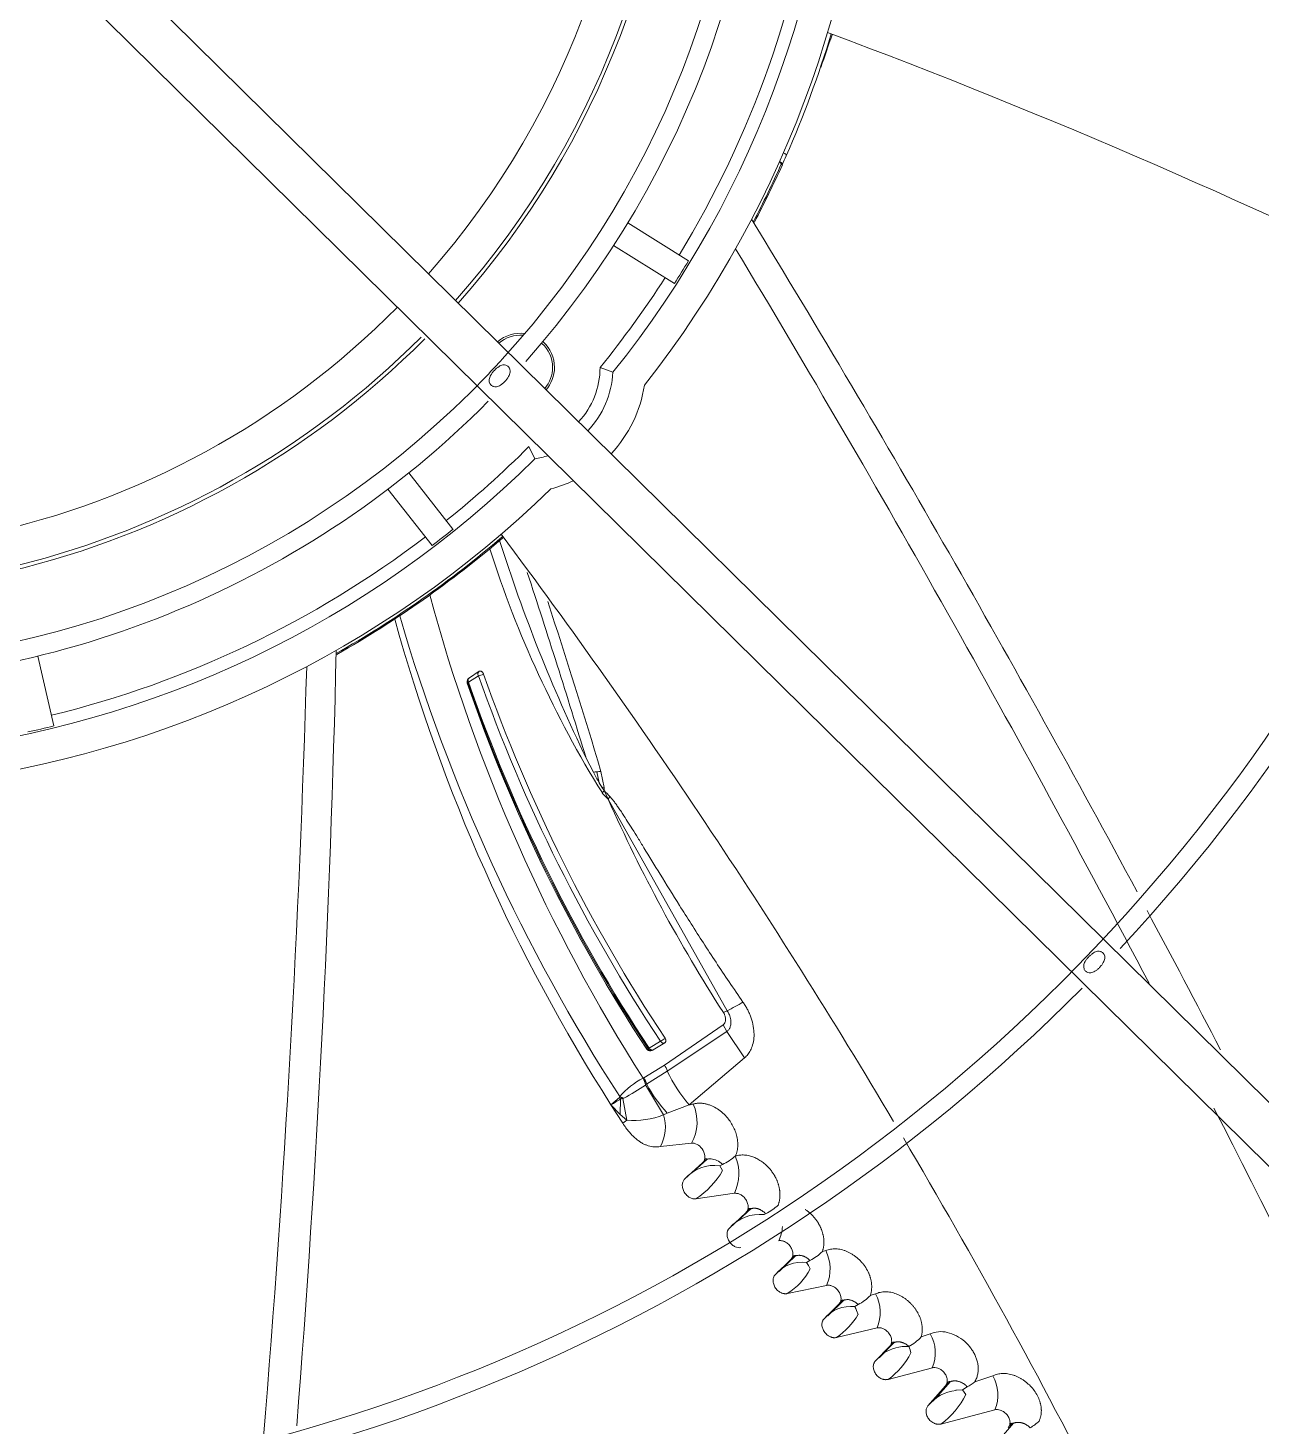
# Model space of a CAD drawing. Header units: millimetres. Extents: x 113490 to 142599, y -20467 to 115.
# Drawn here: x 125370 to 125532.5, y -11583.8 to -11399.6 of the extents above; entities that cross this region are included whole.
import ezdxf

# ---------------------------------------------------------------- set-up
doc = ezdxf.new("R2010")
doc.units = ezdxf.units.MM
doc.layers.add('DV3_0', color=7, linetype='Continuous')

msp = doc.modelspace()

# ---------------------------------------------------------------- linework, layer by layer
at = {"layer": 'DV3_0', "color": 7, "linetype": 'Continuous', "lineweight": 15}
for p, q in [((125668.33, -11674.11), (125359.04, -11369.11)), ((125355.48, -11374.03), (125664.15, -11678.41)), ((125457.01, -11430.27), (125449.01, -11425.27)), ((125455.16, -11433.24), (125447.15, -11428.24)), ((125445.37, -11444.32), (125447.06, -11444.94)), ((125435.99, -11454.74), (125436.79, -11456.35)), ((125425.99, -11465.63), (125420.18, -11458.19)), ((125423.24, -11467.79), (125417.42, -11460.35)), ((125373.41, -11491.55), (125371.28, -11482.36)), ((125428.05, -11485.8), (125429.34, -11484.95)), ((125428.16, -11485.2), (125429.45, -11484.35)), ((125427.87, -11485.9), (125427.93, -11485.8)), ((125445.71, -11499.77), (125445.61, -11499.62)), ((125445.71, -11499.77), (125445.7, -11499.63)), ((125445.92, -11499.97), (125445.91, -11499.67)), ((125461.62, -11529.31), (125462.12, -11529.09)), ((125453.84, -11536.24), (125461.58, -11530.94)), ((125461.58, -11530.94), (125462.09, -11531.82)), ((125454.23, -11537.03), (125462.09, -11531.82)), ((125462.09, -11531.82), (125464.41, -11535.29)), ((125451.71, -11534.08), (125451.53, -11534.15)), ((125453.34, -11533.11), (125451.84, -11534.01)), ((125453.89, -11533.31), (125452.39, -11534.22)), ((125451.12, -11537.91), (125453.84, -11536.24)), ((125451.05, -11537.95), (125451.12, -11537.91)), ((125451.51, -11538.76), (125454.23, -11537.03)), ((125447.97, -11540.39), (125448.48, -11540.61)), ((125451.35, -11538.87), (125451.38, -11538.85)), ((125451.38, -11538.85), (125451.51, -11538.76)), ((125453.75, -11542.78), (125451.38, -11538.85)), ((125448.36, -11543.9), (125446.8, -11541.48)), ((125447.92, -11540.5), (125447.96, -11540.44)), ((125447.92, -11540.5), (125448.08, -11540.71)), ((125447.96, -11540.44), (125448.35, -11540.66)), ((125448.35, -11540.66), (125448.48, -11540.61)), ((125448.89, -11543.51), (125448.35, -11540.66)), ((125457.09, -11541.49), (125454.23, -11542.59)), ((125453.33, -11546.98), (125457.42, -11546.53)), ((125458.87, -11549.14), (125456.54, -11551.25)), ((125459.44, -11548.69), (125457.74, -11550.23)), ((125461.16, -11549.51), (125461.51, -11549.33)), ((125461.52, -11550.13), (125461.16, -11549.51)), ((125463.08, -11553.14), (125458, -11553.86)), ((125465.27, -11555.15), (125463.58, -11556.71)), ((125468.89, -11554.67), (125468.83, -11554.69)), ((125462.42, -11557.72), (125464.58, -11555.71)), ((125466.98, -11555.94), (125467.18, -11555.83)), ((125468.48, -11563.83), (125470.48, -11561.91)), ((125471.14, -11561.36), (125468.96, -11563.44)), ((125472.57, -11562.26), (125473.03, -11561.99)), ((125472.57, -11562.26), (125472.83, -11562.66)), ((125475.11, -11560.69), (125474.66, -11560.81)), ((125472.83, -11562.66), (125473.06, -11563.09)), ((125475.22, -11565.27), (125470.05, -11566.36)), ((125474.91, -11569.66), (125476.83, -11567.75)), ((125477.49, -11567.2), (125475.38, -11569.27)), ((125478.93, -11568.07), (125479.37, -11567.8)), ((125481.66, -11566.39), (125480.98, -11566.59)), ((125479.17, -11568.57), (125479.38, -11569.09)), ((125481.86, -11570.88), (125476.53, -11572.14)), ((125488.88, -11571.67), (125487.68, -11572.06)), ((125481.66, -11575.22), (125483.52, -11573.31)), ((125484.16, -11572.76), (125482.13, -11574.83)), ((125486.06, -11573.32), (125486.21, -11573.75)), ((125481.66, -11575.22), (125482.73, -11574.22)), ((125486.21, -11573.75), (125486.33, -11574.17)), ((125489.15, -11576.13), (125483.33, -11577.66)), ((125497.11, -11577.2), (125494.74, -11577.96)), ((125488.57, -11581.16), (125490.89, -11578.49)), ((125491.56, -11577.92), (125489.63, -11580.13)), ((125492.26, -11579.1), (125493.13, -11579.05)), ((125493.13, -11579.05), (125493.75, -11578.64)), ((125493.13, -11579.05), (125493.35, -11579.34)), ((125493.35, -11579.34), (125493.57, -11579.66)), ((125497.39, -11581.67), (125490.29, -11583.54)), ((125499.83, -11583.41), (125497.99, -11585.6))]:
    msp.add_line(p, q, dxfattribs=at)
at = {"layer": 'DV3_0', "color": 7, "linetype": 'Continuous', "lineweight": 20}
for p, q in [((125469.38, -11417.6), (125469.25, -11417.54)), ((125444.5, -11497.65), (125443.54, -11495.79)), ((125445.27, -11499.05), (125444.95, -11497.6)), ((125445.91, -11499.67), (125445.49, -11497.55)), ((125445.61, -11499.62), (125445.27, -11499.05)), ((125445.61, -11499.62), (125445.7, -11499.63)), ((125445.7, -11499.63), (125445.91, -11499.67)), ((125445.82, -11499.94), (125445.71, -11499.77)), ((125445.91, -11500.06), (125445.67, -11500.39)), ((125446.44, -11501.2), (125445.67, -11500.39)), ((125445.82, -11499.94), (125445.92, -11499.97)), ((125445.91, -11500.06), (125445.92, -11499.97)), ((125446.17, -11500.63), (125445.91, -11500.06)), ((125446.44, -11501.2), (125446.17, -11500.63)), ((125446.44, -11501.2), (125446.68, -11500.87)), ((125462.12, -11529.09), (125446.44, -11501.2)), ((125464.41, -11535.29), (125457.09, -11541.49)), ((125451.03, -11537.96), (125451.05, -11537.95)), ((125447.96, -11540.44), (125447.97, -11540.39)), ((125446.8, -11541.48), (125447.92, -11540.5)), ((125448.04, -11542.76), (125446.8, -11541.48)), ((125448.08, -11540.71), (125448.04, -11542.76)), ((125448.89, -11543.51), (125448.04, -11542.76)), ((125448.36, -11543.9), (125448.89, -11543.51)), ((125454.23, -11542.59), (125453.75, -11542.78))]:
    msp.add_line(p, q, dxfattribs=at)
at = {"layer": 'DV3_0', "color": 7, "linetype": 'Continuous', "lineweight": 15}
for centre, radius, start, end in [((125341.24, -11359.99), 236, 317.0271, 45.7088), ((125341.24, -11359.99), 233.5, 316.4663, 45.8392), ((125341.24, -11359.99), 126, 318.4756, 45.1616), ((125341.24, -11359.99), 123.5, 317.6348, 45.2819), ((125341.24, -11359.99), 113.75, 318.4247, 45.086), ((125341.24, -11359.99), 114.25, 318.4114, 0), ((125341.24, -11359.99), 135.7, 321.2429, 359.7571), ((125341.24, -11359.99), 140, 321.7677, 359.2323), ((125341.24, -11359.99), 134, 328.7483, 352.2517), ((125341.24, -11359.99), 140.5, 336.3104, 343.3028), ((125170.51, -12217.42), 872.25, 63.43384, 69.5445), ((125354.83, -11361), 127.37, 339.9041, 341.9536), ((125341.24, -11359.99), 140.5, 332.3654, 335.7939), ((123894.13, -12384.07), 1840.9, 28.22591, 31.40572), ((123816.86, -12419.24), 1921.39, 27.72245, 31.03383), ((125341.24, -11359.99), 134, 320.9991, 327.2517), ((125341.24, -11359.99), 114.25, 251.4688, 315.1695), ((125341.24, -11359.99), 113.75, 252.7316, 315.086), ((125434.87, -11444.3), 4.5, 82.604, 131.7492), ((125434.87, -11444.3), 4.25, 84.8173, 131.5341), ((125434.87, -11444.3), 4.25, 0, 48), ((125434.87, -11444.3), 4.5, 0, 48), ((125341.24, -11359.99), 123.5, 316.2428, 317.6348), ((125434.87, -11444.3), 4.25, 319.2681, 0), ((125434.87, -11444.3), 4.5, 318, 0), ((125434.87, -11444.3), 10.5, 316.9653, 359.8902), ((125341.24, -11359.99), 123.5, 226.1082, 316.2428), ((125434.87, -11444.3), 12.2, 316.7471, 356.9852), ((125434.87, -11444.3), 16.5, 316.3964, 351.8862), ((125341.24, -11359.99), 126, 270, 315.2026), ((125341.24, -11359.99), 134, 308.7483, 315.0009), ((125341.24, -11359.99), 135.7, 276.2429, 314.7571), ((125434.87, -11444.3), 12.2, 279.0148, 287.4816), ((125434.87, -11444.3), 16.5, 284.1138, 295.142), ((125341.24, -11359.99), 140, 276.7677, 314.2323), ((125341.24, -11359.99), 134, 283.7483, 307.2517), ((125341.24, -11359.99), 140.5, 299.6325, 310.6019), ((124734.06, -11989.01), 872.25, 30.70257, 36.8175), ((125645.14, -11414.25), 230.17, 195.1216, 212.5095), ((125645.64, -11414.63), 235.85, 195.4508, 212.5348), ((125650.36, -11409.44), 241.06, 196.2834, 212.9029), ((123570.2, -11439.15), 1840.9, 355.49356, 358.67872), ((123486.17, -11426.96), 1921.39, 355.27432, 358.30683), ((125428.63, -11481.79), 3.25, 282.6415, 295.2259), ((125636.01, -11412.02), 219.15, 199.4393, 213.5401), ((125636.29, -11411.87), 218.76, 199.4529, 213.5312), ((125428.48, -11485.74), 0.635, 120.3769, 194.3524), ((125630.84, -11416.28), 214.58, 198.9328, 213.3194), ((125428.39, -11485.63), 0.493, 117.9807, 200.505), ((125632.03, -11415.28), 215.94, 199.0626, 213.3779), ((125632.49, -11414.91), 216.38, 199.1244, 213.3976), ((125448.43, -11498.07), 3.21, 215.5979, 218.278), ((125637.32, -11416.25), 208.93, 203.992, 212.7603), ((125341.24, -11359.99), 551.5, 285.4775, 344.5225), ((123894.13, -12384.07), 1840.9, 27.49382, 28.13982), ((125341.24, -11359.99), 233.5, 315.7154, 316.4663), ((125341.24, -11359.99), 233.5, 225.7814, 315.7154), ((125341.24, -11359.99), 236, 270, 315.2644), ((125441.17, -11488.63), 45.56, 297.3771, 300.36), ((125450.14, -11527.64), 6.34, 300.3343, 306.7823), ((125451.27, -11533.06), 1.11, 293.1128, 301.0288), ((125452.12, -11533.82), 0.486, 212.6809, 304.1901), ((125456.35, -11547.8), 11.19, 118.3562, 138.4923), ((125448.46, -11539.36), 2.93, 9.6098, 28.6807), ((125448.47, -11539.42), 2.97, 10.9843, 29.6557), ((125434.15, -11513.63), 30.55, 297.9795, 304.2758), ((125448.14, -11540.23), 0.478, 262.6265, 295.5933), ((125422.12, -11363.84), 181.06, 281.1372, 281.3151), ((125452.43, -11543.73), 5.72, 330.7489, 24.2522), ((123816.86, -12419.24), 1921.39, 24.56568, 27.16861), ((125448.45, -11544.38), 5.53, 331.8842, 16.797), ((124734.06, -11989.01), 872.25, 23.32871, 30.53654), ((125460.46, -11554.66), 5.2, 82.2332, 138.9483), ((125459.06, -11543.7), 6.13, 293.4978, 312.3418), ((125457.66, -11550.56), 6, 334.5296, 22.8148), ((125463.27, -11548.3), 0.106, 127.455, 138.9521), ((125452.01, -11544.69), 10.96, 303.1447, 330.2122), ((125464.66, -11550.42), 5.97, 295.061, 314.3575), ((125466.38, -11561.13), 5.22, 83.3621, 139.2655), ((125463.79, -11557.06), 5.64, 335.6062, 355.3029), ((125471.95, -11566.75), 4.54, 82.1058, 139.9003), ((125470.43, -11556.67), 5.92, 296.0332, 315.5868), ((125470.29, -11563.1), 5.39, 336.3081, 26.5856), ((125465.46, -11559.1), 8.58, 302.2935, 332.2899), ((125478.37, -11572.54), 4.5, 82.8527, 140.2674), ((125476.7, -11562.55), 5.89, 296.95, 316.6197), ((125477.08, -11568.84), 5.2, 336.8968, 28.1141), ((125470.56, -11563.71), 10.33, 305.3082, 328.6579), ((125473.1, -11571.13), 6.59, 22.8107, 27.6678), ((125484.48, -11574.17), 5.06, 337.2472, 29.5928), ((125485.77, -11578.86), 5.55, 87.0019, 123.1926), ((125483.32, -11568.14), 5.86, 297.8556, 317.9842), ((125477.19, -11569.33), 10.35, 306.4065, 332.1042), ((125492.73, -11579.72), 5.06, 337.3362, 29.9393), ((125491, -11573.5), 5.83, 298.135, 309.9847), ((125492.87, -11584.53), 5.46, 96.3262, 141.9258), ((125483.88, -11574.8), 10.84, 306.252, 333.384), ((125499.15, -11578.99), 5.82, 299.8593, 314.3251)]:
    msp.add_arc(centre, radius, start, end, dxfattribs=at)
at = {"layer": 'DV3_0', "color": 7, "linetype": 'Continuous', "lineweight": 20}
for centre, radius, start, end in [((125341.24, -11359.99), 108.75, 318.5638, 45.4011), ((125341.24, -11359.99), 140.35, 332.362, 335.7939), ((125341.24, -11359.99), 108.75, 249.0395, 315.4011), ((125341.24, -11359.99), 140.35, 299.6151, 310.5445), ((125566.78, -11425.14), 142.58, 197.5793, 211.8537), ((125636.69, -11402.41), 214.54, 197.5546, 205.8027), ((124166.51, -11886.84), 1335.56, 17.02527, 18.12677), ((124710.91, -11715.7), 766.29, 16.54046, 18.29437), ((125485.79, -11475.77), 46.74, 207.9173, 209.8819), ((125561.79, -11390.85), 159.23, 223.3026, 223.7042), ((125451.42, -11537.94), 2.96, 17.8925, 35.1018), ((125448.74, -11539.5), 2.86, 14.9315, 33.7265), ((125472.02, -11528.75), 19.62, 204.9566, 220.4757), ((125469.56, -11528.83), 20.6, 208.8348, 221.922), ((125428.6, -11509.77), 36.56, 299.8509, 302.1929), ((125449.79, -11532.92), 10.63, 265.1255, 291.8661)]:
    msp.add_arc(centre, radius, start, end, dxfattribs=at)
at = {"layer": 'DV3_0', "color": 7, "linetype": 'Continuous', "lineweight": 15}
for centre, major_axis, ratio, start_param, end_param in [((125297.75, -11345.04), (176.32, -60.71), 0.866797, -0.078814, -0.070986), ((125452.65, -11429.61), (-11.56, -18.5), 0.186545, 1.490488, 1.651105), ((125422.12, -11463.51), (-17.19, -13.43), 0.186545, 1.490488, 1.651105), ((125370.79, -11487.99), (-21.26, -4.91), 0.186545, 1.490488, 1.651105)]:
    msp.add_ellipse(centre, major_axis=major_axis, ratio=ratio, start_param=start_param, end_param=end_param, dxfattribs=at)
at = {"layer": 'DV3_0', "color": 7, "linetype": 'Continuous', "lineweight": 20}
for centre, major_axis, ratio, start_param, end_param in [((125469.44, -11416.24), (0.458, -0.201), 0.498743, 0, 1.571241), ((125468.93, -11417.39), (0.456, -0.205), 0.498451, 0, 1.57124), ((125468.93, -11417.39), (0.302, -0.399), 0.432332, 0.901374, 1.803204), ((125424.24, -11513.2), (36.82, 12.36), 0.272936, 0.884781, 0.899668), ((125424.24, -11513.2), (36.82, 12.36), 0.272936, 0.867185, 0.884781)]:
    msp.add_ellipse(centre, major_axis=major_axis, ratio=ratio, start_param=start_param, end_param=end_param, dxfattribs=at)
at = {"layer": 'DV3_0', "color": 7, "linetype": 'Continuous', "lineweight": 15}
for points, knots in [([(125431, -11446.62), (125430.96, -11446.58), (125430.88, -11446.49), (125430.76, -11446.25), (125430.73, -11445.84), (125430.91, -11445.4), (125431.17, -11445.01), (125431.53, -11444.6), (125431.99, -11444.19), (125432.52, -11443.95), (125432.9, -11443.98), (125433.14, -11444.09), (125433.23, -11444.17), (125433.27, -11444.2)], [0, 0, 0, 0, 0.040646, 0.082274, 0.181944, 0.323646, 0.41357, 0.509807, 0.690903, 0.824258, 0.919018, 0.959797, 1, 1, 1, 1]), ([(125433.27, -11444.2), (125433.31, -11444.25), (125433.4, -11444.34), (125433.51, -11444.59), (125433.55, -11444.99), (125433.38, -11445.44), (125433.12, -11445.83), (125432.85, -11446.15), (125432.55, -11446.43), (125432.18, -11446.7), (125431.77, -11446.88), (125431.38, -11446.85), (125431.14, -11446.74), (125431.05, -11446.66), (125431, -11446.62)], [0, 0, 0, 0, 0.040717, 0.082601, 0.183674, 0.325225, 0.413967, 0.5088, 0.602375, 0.688214, 0.822702, 0.918959, 0.959862, 1, 1, 1, 1]), ([(125429.34, -11484.95), (125429.28, -11484.84), (125429.26, -11484.71), (125429.3, -11484.48), (125429.36, -11484.39), (125429.45, -11484.35)], [0, 0, 0, 0, 0.5, 0.5, 1, 1, 1, 1]), ([(125429.45, -11484.35), (125429.46, -11484.34), (125429.49, -11484.33), (125429.54, -11484.31), (125429.6, -11484.31), (125429.67, -11484.33), (125429.75, -11484.37), (125429.84, -11484.43), (125429.91, -11484.52), (125429.98, -11484.62), (125430, -11484.69), (125430.02, -11484.72)], [0, 0, 0, 0, 0.075079, 0.150644, 0.228664, 0.352639, 0.477385, 0.607267, 0.740203, 0.871682, 1, 1, 1, 1]), ([(125428.05, -11485.8), (125428.02, -11485.8), (125427.97, -11485.81), (125427.94, -11485.81), (125427.93, -11485.8)], [0, 0, 0, 0, 0.499963, 1, 1, 1, 1]), ([(125428.05, -11485.8), (125428.05, -11485.78), (125428.03, -11485.74), (125428.01, -11485.69), (125427.99, -11485.62), (125427.98, -11485.54), (125427.98, -11485.44), (125428.01, -11485.36), (125428.05, -11485.29), (125428.1, -11485.23), (125428.14, -11485.21), (125428.16, -11485.2)], [0, 0, 0, 0, 0.068654, 0.146101, 0.232585, 0.334041, 0.480381, 0.632297, 0.740255, 0.880768, 1, 1, 1, 1]), ([(125509.33, -11523.86), (125509.29, -11523.81), (125509.21, -11523.72), (125509.09, -11523.49), (125509.06, -11523.09), (125509.23, -11522.65), (125509.5, -11522.26), (125509.77, -11521.95), (125510.08, -11521.67), (125510.45, -11521.4), (125510.87, -11521.21), (125511.26, -11521.24), (125511.49, -11521.35), (125511.58, -11521.43), (125511.63, -11521.47)], [0, 0, 0, 0, 0.040488, 0.081902, 0.180627, 0.320355, 0.409206, 0.504808, 0.600124, 0.687341, 0.822717, 0.918807, 0.959755, 1, 1, 1, 1]), ([(125511.63, -11521.47), (125511.67, -11521.51), (125511.75, -11521.6), (125511.87, -11521.85), (125511.9, -11522.25), (125511.73, -11522.68), (125511.46, -11523.07), (125511.19, -11523.38), (125510.89, -11523.66), (125510.52, -11523.94), (125510.1, -11524.12), (125509.7, -11524.09), (125509.47, -11523.98), (125509.37, -11523.9), (125509.33, -11523.86)], [0, 0, 0, 0, 0.040529, 0.082096, 0.181604, 0.321297, 0.409637, 0.504692, 0.598943, 0.685714, 0.821727, 0.918717, 0.959765, 1, 1, 1, 1]), ([(125453.94, -11532.71), (125453.95, -11532.73), (125453.97, -11532.77), (125454, -11532.83), (125454.02, -11532.9), (125454.04, -11532.98), (125454.04, -11533.07), (125454.02, -11533.17), (125453.97, -11533.25), (125453.92, -11533.29), (125453.89, -11533.31)], [0, 0, 0, 0, 0.086581, 0.173323, 0.261691, 0.392619, 0.521302, 0.685994, 0.841523, 1, 1, 1, 1]), ([(125452.39, -11534.22), (125452.36, -11534.23), (125452.32, -11534.26), (125452.24, -11534.29), (125452.16, -11534.32), (125452.06, -11534.34), (125451.94, -11534.35), (125451.81, -11534.34), (125451.7, -11534.3), (125451.6, -11534.24), (125451.55, -11534.18), (125451.53, -11534.15)], [0, 0, 0, 0, 0.099456, 0.197178, 0.293807, 0.390006, 0.537714, 0.671041, 0.795208, 0.901241, 1, 1, 1, 1]), ([(125451.84, -11534.01), (125451.91, -11534.12), (125452.02, -11534.2), (125452.22, -11534.28), (125452.32, -11534.27), (125452.39, -11534.22)], [0, 0, 0, 0, 0.5, 0.5, 1, 1, 1, 1]), ([(125453.34, -11533.11), (125453.35, -11533.12), (125453.37, -11533.15), (125453.41, -11533.19), (125453.44, -11533.22), (125453.49, -11533.26), (125453.54, -11533.3), (125453.63, -11533.35), (125453.73, -11533.36), (125453.82, -11533.35), (125453.87, -11533.32), (125453.89, -11533.31)], [0, 0, 0, 0, 0.074951, 0.140477, 0.196539, 0.243124, 0.374483, 0.49079, 0.674123, 0.840338, 1, 1, 1, 1]), ([(125457.64, -11541.38), (125457.7, -11541.36), (125457.82, -11541.33), (125458, -11541.3), (125458.18, -11541.28), (125458.36, -11541.27), (125458.55, -11541.26), (125458.73, -11541.27), (125458.92, -11541.29), (125459.11, -11541.32), (125459.3, -11541.35), (125459.49, -11541.4), (125459.68, -11541.46), (125460.08, -11541.6), (125460.67, -11541.88), (125461.41, -11542.4), (125462.02, -11543.01), (125462.52, -11543.64), (125462.9, -11544.29), (125463.21, -11544.96), (125463.38, -11545.56), (125463.47, -11546.06), (125463.51, -11546.44), (125463.52, -11546.82), (125463.49, -11547.18), (125463.43, -11547.54), (125463.34, -11547.89), (125463.25, -11548.11), (125463.21, -11548.22)], [0, 0, 0, 0, 0.01916, 0.038106, 0.056888, 0.075557, 0.094165, 0.112765, 0.131411, 0.150154, 0.169045, 0.188136, 0.207474, 0.227106, 0.308139, 0.388604, 0.471786, 0.538196, 0.605101, 0.673066, 0.74109, 0.778944, 0.816044, 0.852661, 0.889074, 0.925575, 0.962455, 1, 1, 1, 1]), ([(125448.36, -11543.9), (125448.43, -11544), (125448.56, -11544.2), (125448.77, -11544.49), (125448.97, -11544.76), (125449.17, -11545.01), (125449.37, -11545.24), (125449.57, -11545.46), (125449.77, -11545.66), (125449.97, -11545.85), (125450.17, -11546.02), (125450.37, -11546.17), (125450.57, -11546.31), (125450.76, -11546.44), (125451.02, -11546.59), (125451.34, -11546.74), (125451.73, -11546.88), (125452.12, -11546.97), (125452.52, -11547.02), (125452.93, -11547.03), (125453.2, -11547), (125453.33, -11546.98)], [0, 0, 0, 0, 0.057027, 0.111487, 0.163518, 0.213259, 0.260853, 0.306447, 0.350191, 0.392239, 0.432746, 0.471873, 0.509778, 0.546624, 0.582569, 0.6503, 0.717455, 0.785065, 0.854112, 0.925494, 1, 1, 1, 1]), ([(125457.42, -11546.53), (125457.88, -11546.48), (125458.44, -11546.75), (125459.01, -11547.54), (125459.15, -11547.88), (125459.21, -11548.56), (125459.12, -11548.91), (125458.87, -11549.14)], [0, 0, 0, 0, 0.5, 0.5, 0.75, 0.75, 1, 1, 1, 1]), ([(125461.51, -11549.33), (125461.05, -11548.9), (125460.49, -11548.63), (125459.52, -11548.56), (125459.1, -11548.75), (125458.87, -11549.14)], [0, 0, 0, 0, 0.5, 0.5, 1, 1, 1, 1]), ([(125468.83, -11554.69), (125468.85, -11554.64), (125468.89, -11554.53), (125468.94, -11554.37), (125468.98, -11554.2), (125469.01, -11554.04), (125469.04, -11553.87), (125469.06, -11553.71), (125469.07, -11553.54), (125469.08, -11553.37), (125469.07, -11553.2), (125469.07, -11553.04), (125469.05, -11552.87), (125469.03, -11552.71), (125469.01, -11552.55), (125468.97, -11552.39), (125468.94, -11552.23), (125468.9, -11552.07), (125468.85, -11551.92), (125468.8, -11551.76), (125468.74, -11551.62), (125468.69, -11551.47), (125468.62, -11551.32), (125468.56, -11551.18), (125468.49, -11551.05), (125468.42, -11550.91), (125468.34, -11550.78), (125468.27, -11550.65), (125468.19, -11550.53), (125468.1, -11550.41), (125468.02, -11550.29), (125467.94, -11550.18), (125467.85, -11550.07), (125467.77, -11549.97), (125467.68, -11549.86), (125467.59, -11549.77), (125467.37, -11549.53), (125467, -11549.19), (125466.45, -11548.79), (125465.9, -11548.49), (125465.43, -11548.3), (125465.04, -11548.19), (125464.72, -11548.13), (125464.4, -11548.09), (125464.09, -11548.08), (125463.79, -11548.1), (125463.49, -11548.14), (125463.3, -11548.19), (125463.21, -11548.22)], [0, 0, 0, 0, 0.018271, 0.036367, 0.054293, 0.072053, 0.089651, 0.107087, 0.124357, 0.141458, 0.15839, 0.17515, 0.19174, 0.208158, 0.224405, 0.240482, 0.256387, 0.272115, 0.287663, 0.303028, 0.318207, 0.3332, 0.348005, 0.36262, 0.377045, 0.391281, 0.405327, 0.419176, 0.432823, 0.446261, 0.459487, 0.4725, 0.485297, 0.497878, 0.510245, 0.522398, 0.534339, 0.599607, 0.661765, 0.720651, 0.776416, 0.808812, 0.841042, 0.873103, 0.905011, 0.936795, 0.968461, 1, 1, 1, 1]), ([(125456.54, -11551.25), (125456.44, -11551.33), (125456.28, -11551.56), (125456.18, -11552), (125456.24, -11552.51), (125456.45, -11553.01), (125456.79, -11553.43), (125457.18, -11553.72), (125457.59, -11553.87), (125457.86, -11553.88), (125458, -11553.86)], [0, 0, 0, 0, 0.124936, 0.249948, 0.37496, 0.499972, 0.624983, 0.749995, 0.875007, 1, 1, 1, 1]), ([(125464.58, -11555.71), (125464.62, -11555.66), (125464.71, -11555.57), (125464.84, -11555.33), (125464.91, -11554.96), (125464.84, -11554.46), (125464.61, -11553.97), (125464.27, -11553.56), (125463.87, -11553.28), (125463.52, -11553.16), (125463.26, -11553.13), (125463.14, -11553.14), (125463.08, -11553.14)], [0, 0, 0, 0, 0.059896, 0.120557, 0.250312, 0.386572, 0.52658, 0.661624, 0.782933, 0.893402, 0.946876, 1, 1, 1, 1]), ([(125467.18, -11555.83), (125467.15, -11555.8), (125467.09, -11555.73), (125466.99, -11555.64), (125466.89, -11555.56), (125466.78, -11555.48), (125466.67, -11555.41), (125466.56, -11555.34), (125466.45, -11555.29), (125466.34, -11555.24), (125466.23, -11555.19), (125466.11, -11555.16), (125466, -11555.13), (125465.89, -11555.11), (125465.78, -11555.1), (125465.66, -11555.1), (125465.56, -11555.11), (125465.45, -11555.12), (125465.34, -11555.15), (125465.24, -11555.18), (125465.14, -11555.22), (125465.05, -11555.26), (125464.96, -11555.32), (125464.87, -11555.38), (125464.79, -11555.45), (125464.71, -11555.53), (125464.64, -11555.62), (125464.6, -11555.68), (125464.58, -11555.71)], [0, 0, 0, 0, 0.036444, 0.072973, 0.109626, 0.146433, 0.183416, 0.220587, 0.257954, 0.295519, 0.333281, 0.371238, 0.409385, 0.447719, 0.486241, 0.524952, 0.563852, 0.602932, 0.642178, 0.681573, 0.721097, 0.76073, 0.800452, 0.840247, 0.880102, 0.92001, 0.959973, 1, 1, 1, 1]), ([(125474.66, -11560.81), (125474.68, -11560.76), (125474.72, -11560.65), (125474.76, -11560.48), (125474.8, -11560.32), (125474.83, -11560.15), (125474.85, -11559.98), (125474.86, -11559.81), (125474.87, -11559.64), (125474.87, -11559.47), (125474.86, -11559.3), (125474.85, -11559.13), (125474.82, -11558.96), (125474.8, -11558.8), (125474.76, -11558.63), (125474.72, -11558.47), (125474.68, -11558.31), (125474.63, -11558.16), (125474.58, -11558), (125474.52, -11557.85), (125474.46, -11557.71), (125474.39, -11557.56), (125474.32, -11557.42), (125474.25, -11557.28), (125474.17, -11557.15), (125474.09, -11557.02), (125474.01, -11556.89), (125473.93, -11556.77), (125473.84, -11556.65), (125473.76, -11556.54), (125473.67, -11556.43), (125473.58, -11556.32), (125473.49, -11556.22), (125473.4, -11556.12), (125473.31, -11556.03), (125473.22, -11555.94), (125473.05, -11555.77), (125472.8, -11555.55), (125472.54, -11555.37), (125472.41, -11555.28), (125472.4, -11555.27)], [0, 0, 0, 0, 0.0188169, 0.037444, 0.0558864, 0.0741494, 0.0922368, 0.1101451, 0.1278699, 0.1454077, 0.1627565, 0.1799147, 0.1968819, 0.2136584, 0.2302451, 0.2466419, 0.2628435, 0.2788445, 0.2946408, 0.3102299, 0.3256097, 0.3407775, 0.3557312, 0.3704702, 0.3849944, 0.3993046, 0.4133954, 0.4272587, 0.4408884, 0.4542797, 0.4674296, 0.4803362, 0.4929989, 0.505418, 0.5175947, 0.5295311, 0.5412296, 0.5829164, 0.6240736, 0.6289809, 0.6289809, 0.6289809, 0.6289809]), ([(125462.42, -11557.72), (125462.21, -11557.91), (125462.09, -11558.22), (125462.1, -11558.73), (125462.16, -11559.08), (125462.42, -11559.57), (125462.66, -11559.83), (125462.91, -11560.04), (125463.04, -11560.12), (125463.43, -11560.3), (125463.69, -11560.34), (125463.94, -11560.29)], [0, 0, 0, 0, 0.25, 0.25, 0.375, 0.5, 0.625, 0.625, 0.75, 0.75, 1, 1, 1, 1]), ([(125470.48, -11561.91), (125470.52, -11561.86), (125470.61, -11561.76), (125470.74, -11561.51), (125470.8, -11561.14), (125470.72, -11560.63), (125470.47, -11560.15), (125470.11, -11559.75), (125469.7, -11559.49), (125469.36, -11559.38), (125469.1, -11559.36), (125468.98, -11559.38), (125468.92, -11559.38)], [0, 0, 0, 0, 0.06099, 0.122527, 0.253782, 0.391334, 0.532112, 0.667262, 0.786805, 0.8949, 0.947606, 1, 1, 1, 1]), ([(125480.98, -11566.59), (125481, -11566.54), (125481.03, -11566.43), (125481.08, -11566.27), (125481.11, -11566.11), (125481.13, -11565.94), (125481.15, -11565.77), (125481.16, -11565.61), (125481.16, -11565.44), (125481.16, -11565.27), (125481.15, -11565.11), (125481.13, -11564.94), (125481.11, -11564.78), (125481.07, -11564.62), (125481.04, -11564.45), (125481, -11564.3), (125480.95, -11564.14), (125480.9, -11563.98), (125480.84, -11563.83), (125480.78, -11563.68), (125480.71, -11563.54), (125480.64, -11563.39), (125480.57, -11563.25), (125480.49, -11563.12), (125480.41, -11562.98), (125480.33, -11562.86), (125480.24, -11562.73), (125480.15, -11562.61), (125480.06, -11562.49), (125479.97, -11562.37), (125479.88, -11562.26), (125479.78, -11562.16), (125479.68, -11562.05), (125479.59, -11561.95), (125479.49, -11561.86), (125479.39, -11561.77), (125479.22, -11561.62), (125478.96, -11561.41), (125478.61, -11561.17), (125478.25, -11560.96), (125477.89, -11560.79), (125477.52, -11560.65), (125477.15, -11560.55), (125476.78, -11560.48), (125476.42, -11560.46), (125476.07, -11560.46), (125475.73, -11560.5), (125475.41, -11560.58), (125475.21, -11560.65), (125475.11, -11560.69)], [0, 0, 0, 0, 0.018442, 0.036725, 0.054854, 0.072835, 0.090674, 0.108365, 0.125903, 0.143287, 0.160511, 0.177577, 0.194483, 0.21123, 0.227819, 0.244251, 0.260522, 0.276624, 0.292555, 0.30831, 0.323889, 0.339287, 0.354502, 0.369535, 0.384384, 0.39905, 0.413529, 0.427811, 0.44189, 0.45576, 0.469417, 0.482859, 0.496085, 0.509094, 0.521889, 0.534471, 0.546843, 0.587075, 0.626952, 0.666379, 0.705324, 0.743814, 0.781842, 0.819366, 0.856387, 0.892912, 0.928997, 0.964692, 1, 1, 1, 1]), ([(125473.03, -11561.99), (125473, -11561.96), (125472.94, -11561.9), (125472.84, -11561.81), (125472.74, -11561.73), (125472.63, -11561.66), (125472.53, -11561.59), (125472.42, -11561.53), (125472.31, -11561.48), (125472.2, -11561.43), (125472.09, -11561.39), (125471.98, -11561.36), (125471.87, -11561.33), (125471.76, -11561.32), (125471.65, -11561.31), (125471.54, -11561.31), (125471.43, -11561.32), (125471.33, -11561.33), (125471.23, -11561.35), (125471.13, -11561.39), (125471.03, -11561.42), (125470.94, -11561.47), (125470.85, -11561.52), (125470.77, -11561.59), (125470.69, -11561.66), (125470.61, -11561.73), (125470.54, -11561.82), (125470.5, -11561.88), (125470.48, -11561.91)], [0, 0, 0, 0, 0.036352, 0.072798, 0.109377, 0.146118, 0.18304, 0.220157, 0.257476, 0.295, 0.332728, 0.370656, 0.408782, 0.447104, 0.485619, 0.524332, 0.56324, 0.602335, 0.641603, 0.681028, 0.720589, 0.760269, 0.800046, 0.839906, 0.879834, 0.919824, 0.959877, 1, 1, 1, 1]), ([(125470.05, -11566.36), (125470.01, -11566.36), (125469.94, -11566.37), (125469.83, -11566.38), (125469.72, -11566.38), (125469.61, -11566.36), (125469.49, -11566.34), (125469.38, -11566.31), (125469.24, -11566.25), (125469.06, -11566.16), (125468.86, -11566.02), (125468.67, -11565.84), (125468.43, -11565.55), (125468.26, -11565.22), (125468.18, -11564.87), (125468.16, -11564.62), (125468.18, -11564.38), (125468.24, -11564.18), (125468.31, -11564.03), (125468.39, -11563.92), (125468.45, -11563.86), (125468.48, -11563.83)], [0, 0, 0, 0, 0.03153, 0.062353, 0.092698, 0.122808, 0.152931, 0.183314, 0.214201, 0.272671, 0.33125, 0.397261, 0.466453, 0.605489, 0.675489, 0.744759, 0.812256, 0.879292, 0.920718, 0.960761, 1, 1, 1, 1]), ([(125476.83, -11567.75), (125476.87, -11567.7), (125476.96, -11567.6), (125477.09, -11567.34), (125477.15, -11566.96), (125477.04, -11566.46), (125476.78, -11565.98), (125476.41, -11565.59), (125475.99, -11565.35), (125475.65, -11565.25), (125475.4, -11565.24), (125475.28, -11565.26), (125475.22, -11565.27)], [0, 0, 0, 0, 0.061807, 0.124124, 0.256475, 0.394954, 0.536432, 0.672108, 0.790426, 0.896509, 0.948354, 1, 1, 1, 1]), ([(125487.68, -11572.06), (125487.7, -11572), (125487.73, -11571.89), (125487.77, -11571.7), (125487.8, -11571.52), (125487.81, -11571.33), (125487.82, -11571.15), (125487.82, -11570.96), (125487.81, -11570.78), (125487.8, -11570.59), (125487.77, -11570.41), (125487.74, -11570.23), (125487.69, -11570.05), (125487.65, -11569.87), (125487.59, -11569.69), (125487.53, -11569.52), (125487.46, -11569.35), (125487.38, -11569.18), (125487.3, -11569.02), (125487.22, -11568.86), (125487.13, -11568.71), (125487.03, -11568.56), (125486.93, -11568.41), (125486.83, -11568.27), (125486.73, -11568.13), (125486.62, -11568), (125486.51, -11567.87), (125486.39, -11567.75), (125486.28, -11567.63), (125486.16, -11567.52), (125486.05, -11567.41), (125485.93, -11567.31), (125485.74, -11567.15), (125485.48, -11566.96), (125485.13, -11566.74), (125484.77, -11566.55), (125484.4, -11566.39), (125484.04, -11566.27), (125483.67, -11566.18), (125483.31, -11566.13), (125482.95, -11566.12), (125482.61, -11566.13), (125482.27, -11566.19), (125481.96, -11566.27), (125481.76, -11566.35), (125481.66, -11566.39)], [0, 0, 0, 0, 0.020468, 0.040767, 0.060906, 0.080896, 0.100734, 0.120412, 0.139924, 0.159268, 0.17844, 0.197441, 0.216274, 0.234941, 0.25344, 0.27176, 0.289895, 0.307839, 0.32559, 0.343143, 0.360495, 0.377644, 0.394592, 0.411334, 0.427858, 0.444152, 0.460208, 0.476019, 0.491583, 0.506899, 0.521967, 0.53679, 0.551373, 0.590916, 0.630156, 0.669009, 0.707438, 0.745452, 0.78305, 0.820202, 0.856913, 0.893195, 0.929104, 0.964702, 1, 1, 1, 1]), ([(125479.37, -11567.8), (125479.34, -11567.77), (125479.27, -11567.7), (125479.16, -11567.61), (125479.05, -11567.53), (125478.94, -11567.45), (125478.82, -11567.39), (125478.7, -11567.33), (125478.59, -11567.27), (125478.47, -11567.23), (125478.35, -11567.2), (125478.23, -11567.17), (125478.11, -11567.15), (125477.99, -11567.14), (125477.87, -11567.15), (125477.76, -11567.16), (125477.65, -11567.18), (125477.54, -11567.2), (125477.43, -11567.24), (125477.33, -11567.29), (125477.24, -11567.34), (125477.14, -11567.41), (125477.06, -11567.48), (125476.97, -11567.56), (125476.9, -11567.65), (125476.85, -11567.72), (125476.83, -11567.75)], [0, 0, 0, 0, 0.039346, 0.078811, 0.118442, 0.158273, 0.198325, 0.238613, 0.279143, 0.319916, 0.36093, 0.402181, 0.443665, 0.485381, 0.527332, 0.569514, 0.611916, 0.654521, 0.697304, 0.740242, 0.78331, 0.826485, 0.869749, 0.91309, 0.956504, 1, 1, 1, 1]), ([(125476.53, -11572.14), (125476.49, -11572.15), (125476.42, -11572.16), (125476.31, -11572.17), (125476.2, -11572.17), (125476.09, -11572.16), (125475.98, -11572.14), (125475.87, -11572.11), (125475.72, -11572.06), (125475.55, -11571.98), (125475.34, -11571.85), (125475.14, -11571.68), (125474.9, -11571.39), (125474.72, -11571.06), (125474.62, -11570.72), (125474.6, -11570.46), (125474.62, -11570.22), (125474.67, -11570.02), (125474.74, -11569.87), (125474.81, -11569.75), (125474.88, -11569.69), (125474.91, -11569.66)], [0, 0, 0, 0, 0.030968, 0.061254, 0.091074, 0.120656, 0.150233, 0.18004, 0.210303, 0.267998, 0.325834, 0.39348, 0.461361, 0.601707, 0.672161, 0.741845, 0.810514, 0.878591, 0.920293, 0.960563, 1, 1, 1, 1]), ([(125483.52, -11573.31), (125483.56, -11573.26), (125483.65, -11573.16), (125483.77, -11572.9), (125483.82, -11572.52), (125483.7, -11572.01), (125483.42, -11571.54), (125483.04, -11571.16), (125482.62, -11570.93), (125482.28, -11570.85), (125482.03, -11570.84), (125481.91, -11570.87), (125481.86, -11570.88)], [0, 0, 0, 0, 0.062363, 0.12517, 0.258167, 0.39723, 0.539211, 0.675362, 0.792735, 0.897052, 0.948727, 1, 1, 1, 1]), ([(125494.74, -11577.96), (125494.83, -11577.8), (125495.01, -11577.47), (125495.15, -11576.93), (125495.21, -11576.37), (125495.18, -11575.82), (125495.08, -11575.28), (125494.9, -11574.76), (125494.68, -11574.26), (125494.41, -11573.81), (125494.11, -11573.39), (125493.78, -11573.01), (125493.22, -11572.48), (125492.35, -11571.87), (125491.14, -11571.41), (125489.92, -11571.3), (125489.23, -11571.55), (125488.88, -11571.67)], [0, 0, 0, 0, 0.057811, 0.114004, 0.168762, 0.222167, 0.2741, 0.324557, 0.373398, 0.420411, 0.465563, 0.508766, 0.54982, 0.665874, 0.779898, 0.891116, 1, 1, 1, 1]), ([(125486.06, -11573.32), (125486.03, -11573.29), (125485.96, -11573.23), (125485.85, -11573.14), (125485.74, -11573.06), (125485.62, -11572.99), (125485.51, -11572.92), (125485.39, -11572.87), (125485.27, -11572.82), (125485.15, -11572.78), (125485.03, -11572.75), (125484.91, -11572.72), (125484.79, -11572.71), (125484.67, -11572.7), (125484.56, -11572.7), (125484.44, -11572.72), (125484.33, -11572.74), (125484.22, -11572.77), (125484.12, -11572.81), (125484.02, -11572.85), (125483.92, -11572.91), (125483.83, -11572.97), (125483.74, -11573.05), (125483.66, -11573.13), (125483.58, -11573.22), (125483.54, -11573.28), (125483.52, -11573.31)], [0, 0, 0, 0, 0.039306, 0.078739, 0.118341, 0.158147, 0.198179, 0.238449, 0.278964, 0.319725, 0.360731, 0.401978, 0.443462, 0.485181, 0.527138, 0.56933, 0.611742, 0.654359, 0.697157, 0.740111, 0.783198, 0.826394, 0.86968, 0.913045, 0.956483, 1, 1, 1, 1]), ([(125483.33, -11577.66), (125483.29, -11577.67), (125483.22, -11577.68), (125483.11, -11577.69), (125483, -11577.7), (125482.89, -11577.69), (125482.78, -11577.67), (125482.67, -11577.65), (125482.52, -11577.6), (125482.35, -11577.53), (125482.14, -11577.4), (125481.94, -11577.23), (125481.75, -11577.03), (125481.59, -11576.8), (125481.47, -11576.55), (125481.4, -11576.29), (125481.36, -11576.03), (125481.38, -11575.79), (125481.43, -11575.59), (125481.49, -11575.44), (125481.57, -11575.32), (125481.63, -11575.25), (125481.66, -11575.22)], [0, 0, 0, 0, 0.031541, 0.062191, 0.092151, 0.121631, 0.150857, 0.180057, 0.209462, 0.267355, 0.325302, 0.391974, 0.460497, 0.530053, 0.600072, 0.670611, 0.74078, 0.808537, 0.875941, 0.918387, 0.959539, 1, 1, 1, 1]), ([(125490.89, -11578.49), (125490.93, -11578.44), (125491.01, -11578.33), (125491.11, -11578.07), (125491.14, -11577.68), (125491, -11577.18), (125490.7, -11576.72), (125490.3, -11576.37), (125489.89, -11576.16), (125489.49, -11576.07), (125489.26, -11576.11), (125489.15, -11576.13)], [0, 0, 0, 0, 0.062959, 0.12688, 0.261561, 0.402187, 0.545461, 0.68204, 0.798407, 0.899927, 1, 1, 1, 1]), ([(125503.22, -11583.15), (125503.24, -11583.1), (125503.29, -11582.99), (125503.35, -11582.83), (125503.4, -11582.66), (125503.44, -11582.49), (125503.47, -11582.32), (125503.49, -11582.15), (125503.51, -11581.98), (125503.51, -11581.82), (125503.51, -11581.65), (125503.5, -11581.49), (125503.48, -11581.32), (125503.46, -11581.16), (125503.43, -11581.01), (125503.39, -11580.85), (125503.35, -11580.7), (125503.24, -11580.35), (125503.02, -11579.82), (125502.6, -11579.14), (125502.09, -11578.53), (125501.61, -11578.09), (125501.2, -11577.79), (125500.87, -11577.58), (125500.54, -11577.39), (125500.19, -11577.23), (125499.83, -11577.1), (125499.47, -11576.99), (125499.11, -11576.92), (125498.76, -11576.88), (125498.4, -11576.88), (125498.06, -11576.91), (125497.73, -11576.97), (125497.41, -11577.06), (125497.21, -11577.15), (125497.11, -11577.19)], [0, 0, 0, 0, 0.018772, 0.037267, 0.055488, 0.073442, 0.091132, 0.108567, 0.125751, 0.142691, 0.159379, 0.175809, 0.191971, 0.207863, 0.22348, 0.238821, 0.253885, 0.268672, 0.34354, 0.416382, 0.486986, 0.55479, 0.589172, 0.623644, 0.658167, 0.692686, 0.727153, 0.761538, 0.795839, 0.83004, 0.864139, 0.898143, 0.932085, 0.966031, 1, 1, 1, 1]), ([(125493.75, -11578.64), (125493.71, -11578.6), (125493.64, -11578.53), (125493.54, -11578.43), (125493.42, -11578.34), (125493.31, -11578.26), (125493.19, -11578.18), (125493.07, -11578.11), (125492.95, -11578.05), (125492.82, -11578), (125492.7, -11577.95), (125492.58, -11577.92), (125492.45, -11577.89), (125492.33, -11577.87), (125492.2, -11577.85), (125492.08, -11577.85), (125491.96, -11577.86), (125491.84, -11577.87), (125491.73, -11577.9), (125491.62, -11577.93), (125491.51, -11577.97), (125491.4, -11578.02), (125491.3, -11578.08), (125491.21, -11578.15), (125491.12, -11578.22), (125491.03, -11578.3), (125490.96, -11578.39), (125490.91, -11578.46), (125490.89, -11578.49)], [0, 0, 0, 0, 0.036347, 0.072748, 0.109253, 0.1459, 0.182717, 0.219725, 0.256935, 0.294355, 0.331986, 0.36983, 0.407885, 0.446152, 0.484632, 0.523329, 0.562245, 0.601368, 0.640685, 0.680177, 0.71982, 0.759592, 0.799472, 0.839441, 0.879482, 0.919589, 0.959758, 1, 1, 1, 1]), ([(125490.29, -11583.54), (125490.26, -11583.55), (125490.19, -11583.57), (125490.08, -11583.58), (125489.97, -11583.58), (125489.86, -11583.58), (125489.75, -11583.56), (125489.65, -11583.54), (125489.52, -11583.5), (125489.37, -11583.44), (125489.17, -11583.34), (125488.95, -11583.18), (125488.73, -11582.96), (125488.56, -11582.72), (125488.44, -11582.48), (125488.35, -11582.22), (125488.32, -11581.97), (125488.32, -11581.72), (125488.37, -11581.5), (125488.45, -11581.31), (125488.53, -11581.21), (125488.57, -11581.16)], [0, 0, 0, 0, 0.031206, 0.061591, 0.09134, 0.120655, 0.149743, 0.178819, 0.208096, 0.253867, 0.299405, 0.379199, 0.460329, 0.531051, 0.60232, 0.673539, 0.74416, 0.813651, 0.882523, 0.942038, 1, 1, 1, 1]), ([(125499.16, -11583.99), (125499.2, -11583.94), (125499.28, -11583.83), (125499.38, -11583.56), (125499.4, -11583.17), (125499.25, -11582.68), (125498.94, -11582.23), (125498.54, -11581.89), (125498.12, -11581.69), (125497.73, -11581.61), (125497.51, -11581.65), (125497.39, -11581.67)], [0, 0, 0, 0, 0.063283, 0.127256, 0.262205, 0.403365, 0.547464, 0.685255, 0.802003, 0.901714, 1, 1, 1, 1]), ([(125502.05, -11584.04), (125502.02, -11584), (125501.94, -11583.94), (125501.83, -11583.84), (125501.72, -11583.76), (125501.6, -11583.68), (125501.48, -11583.61), (125501.36, -11583.55), (125501.24, -11583.49), (125501.11, -11583.44), (125500.98, -11583.4), (125500.86, -11583.37), (125500.73, -11583.34), (125500.61, -11583.33), (125500.48, -11583.32), (125500.36, -11583.32), (125500.24, -11583.33), (125500.12, -11583.35), (125500.01, -11583.38), (125499.89, -11583.41), (125499.79, -11583.46), (125499.68, -11583.51), (125499.58, -11583.57), (125499.49, -11583.64), (125499.39, -11583.71), (125499.31, -11583.8), (125499.23, -11583.89), (125499.18, -11583.96), (125499.16, -11583.99)], [0, 0, 0, 0, 0.03621, 0.072495, 0.108902, 0.145467, 0.182216, 0.219167, 0.256331, 0.293716, 0.331323, 0.369153, 0.407205, 0.445478, 0.483973, 0.522693, 0.561636, 0.600792, 0.640147, 0.67968, 0.71937, 0.759195, 0.799133, 0.839164, 0.879274, 0.91945, 0.959691, 1, 1, 1, 1])]:
    msp.add_open_spline(points, degree=3, knots=knots, dxfattribs=at)
at = {"layer": 'DV3_0', "color": 7, "linetype": 'Continuous', "lineweight": 20}
for points, knots in [([(125446.68, -11500.87), (125446.72, -11500.91), (125446.8, -11501), (125446.92, -11501.14), (125447.05, -11501.3), (125447.19, -11501.48), (125447.34, -11501.67), (125447.49, -11501.88), (125447.65, -11502.11), (125447.82, -11502.35), (125448, -11502.61), (125448.19, -11502.89), (125448.51, -11503.38), (125448.99, -11504.13), (125449.65, -11505.17), (125450.38, -11506.34), (125451.59, -11508.32), (125453.41, -11511.3), (125455.48, -11514.64), (125457.39, -11517.66), (125458.99, -11520.16), (125460.66, -11522.71), (125462.4, -11525.31), (125463.59, -11527.06), (125464.2, -11527.94)], [0, 0, 0, 0, 0.005344, 0.011227, 0.017655, 0.024634, 0.03217, 0.040265, 0.048923, 0.058144, 0.067931, 0.078284, 0.089205, 0.122654, 0.160728, 0.203419, 0.250715, 0.376637, 0.527292, 0.616752, 0.708752, 0.803286, 0.900364, 1, 1, 1, 1]), ([(125461.58, -11530.94), (125461.6, -11530.93), (125461.64, -11530.9), (125461.69, -11530.85), (125461.74, -11530.79), (125461.78, -11530.72), (125461.84, -11530.62), (125461.89, -11530.46), (125461.92, -11530.25), (125461.9, -11530.02), (125461.85, -11529.8), (125461.79, -11529.62), (125461.71, -11529.46), (125461.65, -11529.36), (125461.62, -11529.31)], [0, 0, 0, 0, 0.047269, 0.094486, 0.141965, 0.190015, 0.238932, 0.360986, 0.484024, 0.609828, 0.73821, 0.826195, 0.913054, 1, 1, 1, 1]), ([(125462.09, -11531.82), (125462.11, -11531.8), (125462.15, -11531.77), (125462.23, -11531.69), (125462.36, -11531.54), (125462.52, -11531.26), (125462.62, -11530.87), (125462.62, -11530.47), (125462.57, -11530.12), (125462.48, -11529.79), (125462.36, -11529.51), (125462.24, -11529.28), (125462.16, -11529.15), (125462.12, -11529.09)], [0, 0, 0, 0, 0.0308, 0.061604, 0.125966, 0.2604, 0.42301, 0.542829, 0.658146, 0.771318, 0.85994, 0.936201, 1, 1, 1, 1]), ([(125464.2, -11527.94), (125464.25, -11528.01), (125464.35, -11528.16), (125464.49, -11528.39), (125464.63, -11528.62), (125464.76, -11528.85), (125464.88, -11529.09), (125464.99, -11529.32), (125465.09, -11529.56), (125465.19, -11529.81), (125465.38, -11530.33), (125465.59, -11531.13), (125465.69, -11532.17), (125465.61, -11533.14), (125465.41, -11533.83), (125465.2, -11534.29), (125465.03, -11534.58), (125464.85, -11534.84), (125464.64, -11535.08), (125464.49, -11535.22), (125464.41, -11535.29)], [0, 0, 0, 0, 0.030291, 0.060428, 0.090454, 0.120413, 0.15035, 0.180311, 0.21034, 0.240482, 0.270782, 0.402579, 0.532283, 0.65378, 0.773847, 0.820014, 0.865457, 0.910428, 0.955188, 1, 1, 1, 1])]:
    msp.add_open_spline(points, degree=3, knots=knots, dxfattribs=at)
at = {"layer": 'DV3_0', "color": 7, "linetype": 'Continuous', "lineweight": 15}
for points in [[(125459.13, -11548.68), (125459.34, -11548.57), (125459.48, -11548.55), (125459.56, -11548.63)], [(125464.85, -11555.21), (125465.04, -11555.12), (125465.18, -11555.11), (125465.27, -11555.18)], [(125470.74, -11561.41), (125470.93, -11561.33), (125471.06, -11561.32), (125471.14, -11561.39)], [(125477.08, -11567.26), (125477.27, -11567.17), (125477.4, -11567.17), (125477.48, -11567.24)], [(125483.76, -11572.83), (125483.94, -11572.74), (125484.07, -11572.73), (125484.15, -11572.81)], [(125491.09, -11578.03), (125491.28, -11577.93), (125491.43, -11577.91), (125491.54, -11577.97)], [(125499.35, -11583.54), (125499.55, -11583.44), (125499.7, -11583.41), (125499.81, -11583.46)]]:
    msp.add_open_spline(points, degree=3, dxfattribs=at)

doc.saveas('drawing.dxf')
